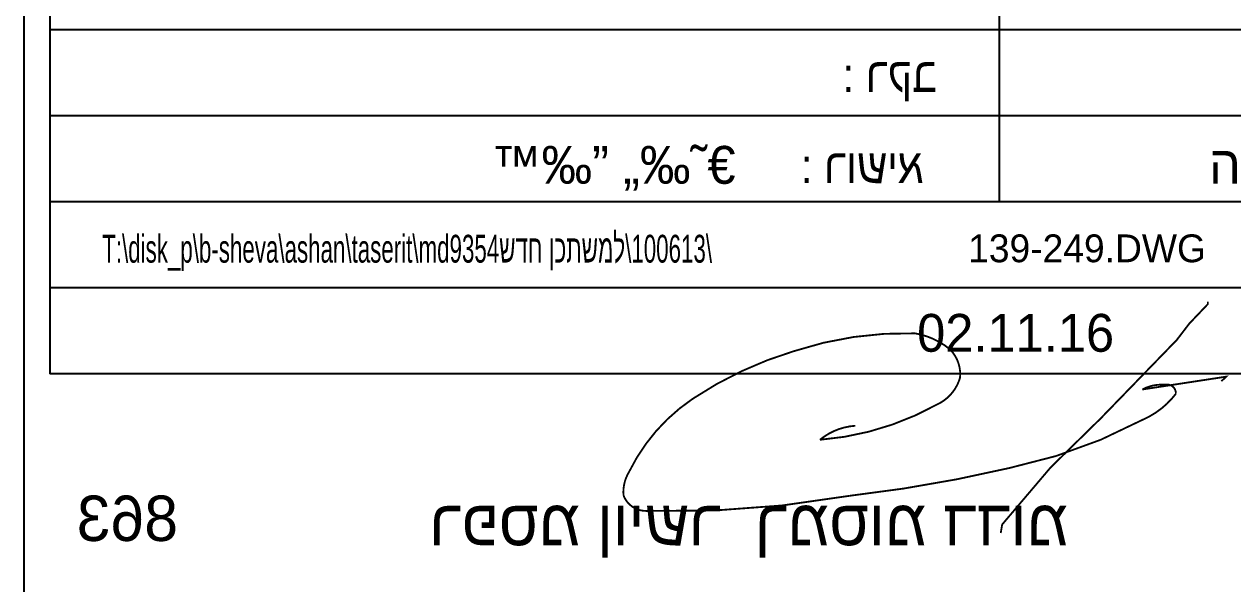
# Model space of a CAD drawing. Header units: millimetres. Extents: x 176729 to 176830, y 575987 to 576058.
# Drawn here: x 176729.23 to 176748.69, y 576001.77 to 576010.79 of the extents above; entities that cross this region are included whole.
import ezdxf
from ezdxf.enums import TextEntityAlignment as Align

# ---------------------------------------------------------------- set-up
doc = ezdxf.new("R2010")
doc.units = ezdxf.units.MM
for name, color, linetype in [('hatima_arie', 7, 'Continuous'), ('TR_GILYON', 7, 'Continuous'), ('TR_TABLES', 250, 'Continuous')]:
    doc.layers.add(name, color=color, linetype=linetype)
doc.styles.add('michal_w', font='michal_w')
doc.styles.add('TRHEBTXT', font='hebtxt')

# ---------------------------------------------------------------- blocks, each defined once
blk = doc.blocks.new('dugma')
at = {"color": 0}
for p, q in [((730.737, 676.66), (730.737, 611.589)), ((792.195, 622.72), (792.195, 639.416)), ((828.326, 633.851), (730.737, 633.851)), ((828.326, 628.285), (730.737, 628.285)), ((828.326, 622.72), (730.737, 622.72)), ((828.326, 617.155), (730.737, 617.155)), ((828.326, 611.589), (730.737, 611.589))]:
    blk.add_line(p, q, dxfattribs=at)
at = {"layer": 'hatima_arie', "color": 5, "const_width": 0.119}
blk.add_lwpolyline([(805.67, 616.256), (805.67, 616.101), (804.464, 614.833), (803.659, 613.781), (798.735, 608.702), (795.486, 605.516), (792.36, 601.835), (792.267, 601.279)], dxfattribs=at)
at = {"layer": 'hatima_arie', "color": 5}
blk.add_lwpolyline([(782.853, 608.224, 0.119, 0.119, 0.157174), (780.571, 607.317, 0.119, 0.119, 0.108069), (788.165, 609.609, 0.119, 0.119, 0.214259), (789.631, 611.325, 0.119, 0.119, 0.228948), (788.965, 613.184, 0.119, 0.119, 0.131191), (786.719, 614.205, 0.119, 0.119, 0.087128), (778.885, 613.054, 0.119, 0.119, 0.074598), (772.331, 609.966, 0.119, 0.119, 0.131494), (768.225, 605.251, 0.119, 0.119, 0.158869), (767.858, 603.721, 0.119, 0.119, 0.315273), (769.327, 602.712, 0.119, 0.119, 0.051201), (782.487, 603.691, 0.119, 0.119, 0.029281), (792.85, 605.495, 0.119, 0.119, 0.072655), (801.518, 608.646, 0.119, 0.119, 0.125992), (803.6, 610.298, 0.119, 0.119, 0.508345), (802.865, 610.879, 0.119, 0.119, 0.143745), (801.427, 610.573, 0.119, 0.119, 0), (806.855, 611.403, 0.119, 0.119, 0), (806.54, 611.106, 0, 0, 0)], format="xyseb", dxfattribs=at)
at = {"layer": 'TR_TABLES'}
blk.add_lwpolyline([(1134.801, 537.09), (729.079, 537.09), (729.079, 825.276)], dxfattribs=at)
at = {"color": 0, "style": 'TRHEBTXT', "width": 0.6}
blk.add_text('T:\\disk_p\\b-sheva\\ashan\\taserit\\md9354שדח ןכתשמל\\100613\\', height=1.8, dxfattribs=at).set_placement((734.128, 618.783))
at = {"color": 0, "style": 'TRHEBTXT'}
blk.add_text('02.11.16', height=2.4488, dxfattribs=at).set_placement((799.603, 613.014), align=Align.RIGHT)
at = {"layer": 'TR_GILYON', "style": 'michal_w', "text_generation_flag": 2, "width": 0.9}
for s, p in [('בקר :', (782.03, 629.829)), ('אישור :', (779.335, 623.928))]:
    blk.add_text(s, height=2.2262, dxfattribs=at).set_placement(p, align=Align.RIGHT)
at = {"layer": 'TR_GILYON', "style": 'TRHEBTXT'}
for s, p in [('™‰” „‰˜€', (775.107, 623.886)), ('הנינפ', (813.21, 623.886))]:
    blk.add_text(s, height=2.4488, dxfattribs=at).set_placement(p, align=Align.RIGHT)
at = {"layer": 'TR_GILYON', "style": 'michal_w', "text_generation_flag": 2}
blk.add_text('863', height=2.9385, dxfattribs=at).set_placement((732.48, 602.235), align=Align.MIDDLE_RIGHT)
blk.add_text('מודד מוסמך  רשיון מספר', height=2.93854, dxfattribs=at).set_placement((796.627, 601.958), align=Align.MIDDLE_LEFT)

msp = doc.modelspace()

# ---------------------------------------------------------------- block references
at = {"xscale": 0.2489010165445507, "yscale": 0.2489010165445507, "zscale": 0.2489010165331615}
msp.add_blockref('dugma', (176547.757, 575852.933), dxfattribs=at)

# ---------------------------------------------------------------- texts
at = {"style": 'TRHEBTXT'}
msp.add_text('139-249.DWG', height=0.44802, dxfattribs=at).set_placement((176746.343, 576006.955), align=Align.CENTER)

doc.saveas('drawing.dxf')
